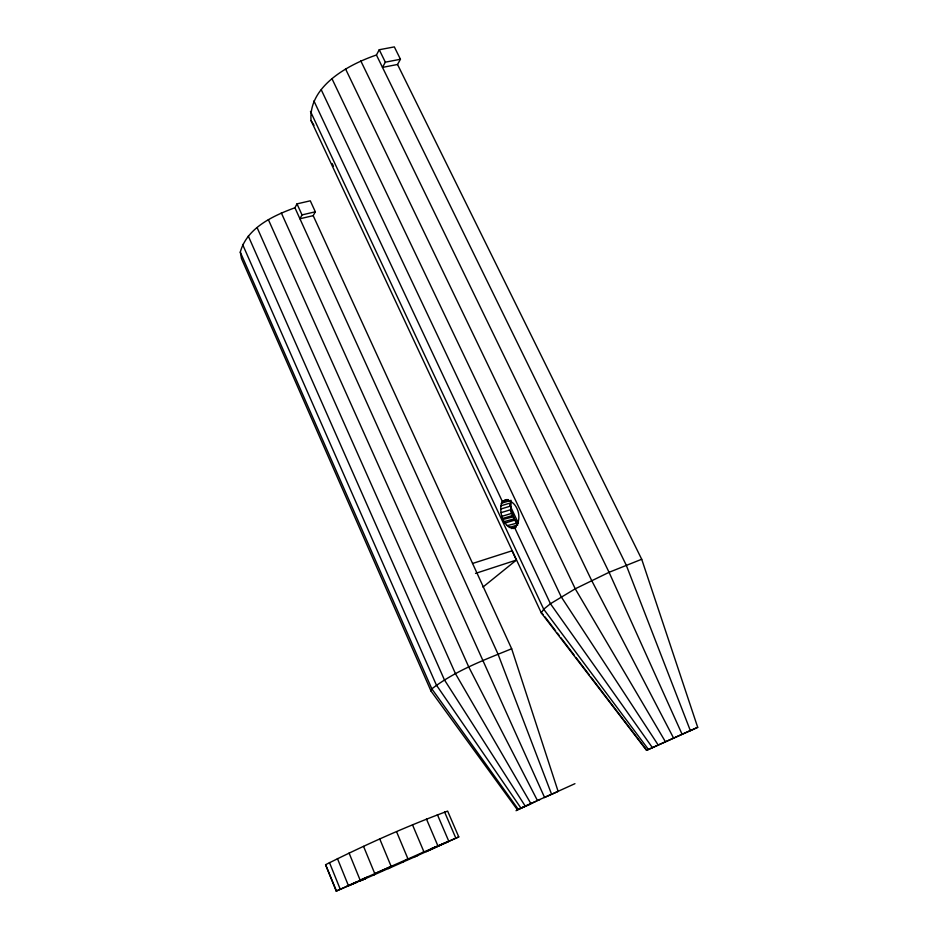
<?xml version="1.0" encoding="UTF-8"?>
<svg xmlns="http://www.w3.org/2000/svg" width="938" height="938" viewBox="0 0 938 938"><rect width="100%" height="100%" fill="white"/><g stroke="black" fill="none" stroke-linecap="round" stroke-linejoin="round"><path stroke-width="1.41" d="M515.607 527.848C503.612 530.322 497.691 510.307 502.322 501.431L507.106 499.485M515.748 522.103L510.905 509.651L511.104 500.341L501.244 503.296M530.615 804.018L517.319 809.693L431.023 691.083L241.488 258.607L240.292 252.134C246.905 227.817 273.122 215.728 294.919 207.767L296.994 203.874L310.29 200.814L315.332 211.8L313.186 215.658L299.926 218.765L302.024 214.908L315.332 211.8M397.536 64.476L641.709 559.259L697.708 727.337L646.528 750.33L541.296 612.889L311.041 120.556C308.368 86.155 348.596 64.476 376.431 55.014L379.245 49.737L394.335 46.9L400.444 59.258L397.536 64.476L382.493 67.395L385.342 62.166L400.444 59.258M431.023 691.083L431.832 688.844C455.551 670.623 484.172 659.942 511.667 648.768L558.122 791.391L552.939 793.771M513.145 528.61C524.225 521.856 517.999 499.051 504.632 500.224M482.953 587.082L516.392 560.068L512.054 550.782L472.541 563.48M361.834 880.207L366.359 878.156L336.226 891.088L325.58 864.707C365.257 844.763 406.013 826.542 447.637 811.1L458.764 836.907L414.936 856.722M517.319 809.693L539.913 799.528M389.751 867.885L373.394 875.166M406.107 859.829L423.953 851.88L412.521 824.877M646.528 750.33L690.333 730.573L626.209 565.063L376.431 55.014M336.226 891.088L366.875 877.265M516.041 810.702L535.739 801.392M574.947 783.676L544.38 797.546M690.45 730.667L697.708 727.337M357.144 881.65L346.966 886.351L357.202 882.13M435.807 846.733L430.694 849.054L448.165 841.609L426.298 851.657M294.919 207.767L497.996 654.056L551.591 794.263L537.439 800.536L468.789 667.047L268.374 219.656M396.575 831.736L407.971 858.915L374.778 873.618L363.557 846.381M392.307 865.926L360.145 880.161L349.065 853.017M402.508 862.245L418.407 855.268M388.18 868.67L403.481 861.893M422.592 852.513L458.764 836.907M360.028 881.017L374.543 874.638M641.709 559.259L609.067 572.309L575.24 588.806L550.442 603.732L543.7 609.219L541.296 612.889L543.219 614.578M475.519 573.399L516.392 560.068M511.292 528.551L516.217 527.015M507.2 525.655L517.436 522.994M509.264 527.543L517.87 524.87M505.219 523.029L515.032 520.015L517.014 522.618M502.065 516.287L511.878 513.297M501.08 512.629L510.905 509.651M500.658 505.899L510.507 502.956M500.611 509.088L510.436 506.121M508.502 499.591L502.322 501.431L313.925 100.929M502.885 518.374L512.758 515.513M504.421 521.575L514.376 518.82L515.032 520.015M503.272 519.371L513.274 516.85L514.376 518.82M325.58 864.707L336.496 891.1M544.99 616.899L555.613 630.817M557.383 633.138L559.154 635.46M560.924 637.781L574.208 655.17M575.979 657.491L589.263 674.891M591.034 677.213L646.81 750.294M648.404 749.415L543.7 609.219L310.478 111.423M518.198 809.248L431.832 688.844L240.292 252.134M652.356 747.574L550.442 603.732L514.681 527.707M520.871 807.993L436.369 685.021L242.59 244.443M658.136 744.936L561.182 596.767L321.253 89.802M525.174 806.035L444.424 679.874L248.3 236.059M311.041 120.556L313.972 125.352M665.37 741.677L575.24 588.806L332.04 78.839M530.826 803.491L455.493 673.73L257.094 227.594M673.543 738.018L591.62 580.434L345.524 68.884M379.245 49.737L385.342 62.166M360.708 60.736L609.067 572.309L682.078 734.22M509.639 504.656L518.374 523.158M510.776 511.55L513.274 516.85M332.193 163.564L333.436 166.225M313.186 215.658L511.667 648.768M296.994 203.874L302.024 214.908M281.306 212.867L544.532 797.382M444.565 811.945L455.821 838.08M437.378 814.63L448.727 841.105M426.462 819.038L437.87 845.795M379.808 839.088L391.134 866.349M337.422 858.528L348.361 885.472M329.437 862.503L340.224 889.189"/></g></svg>
